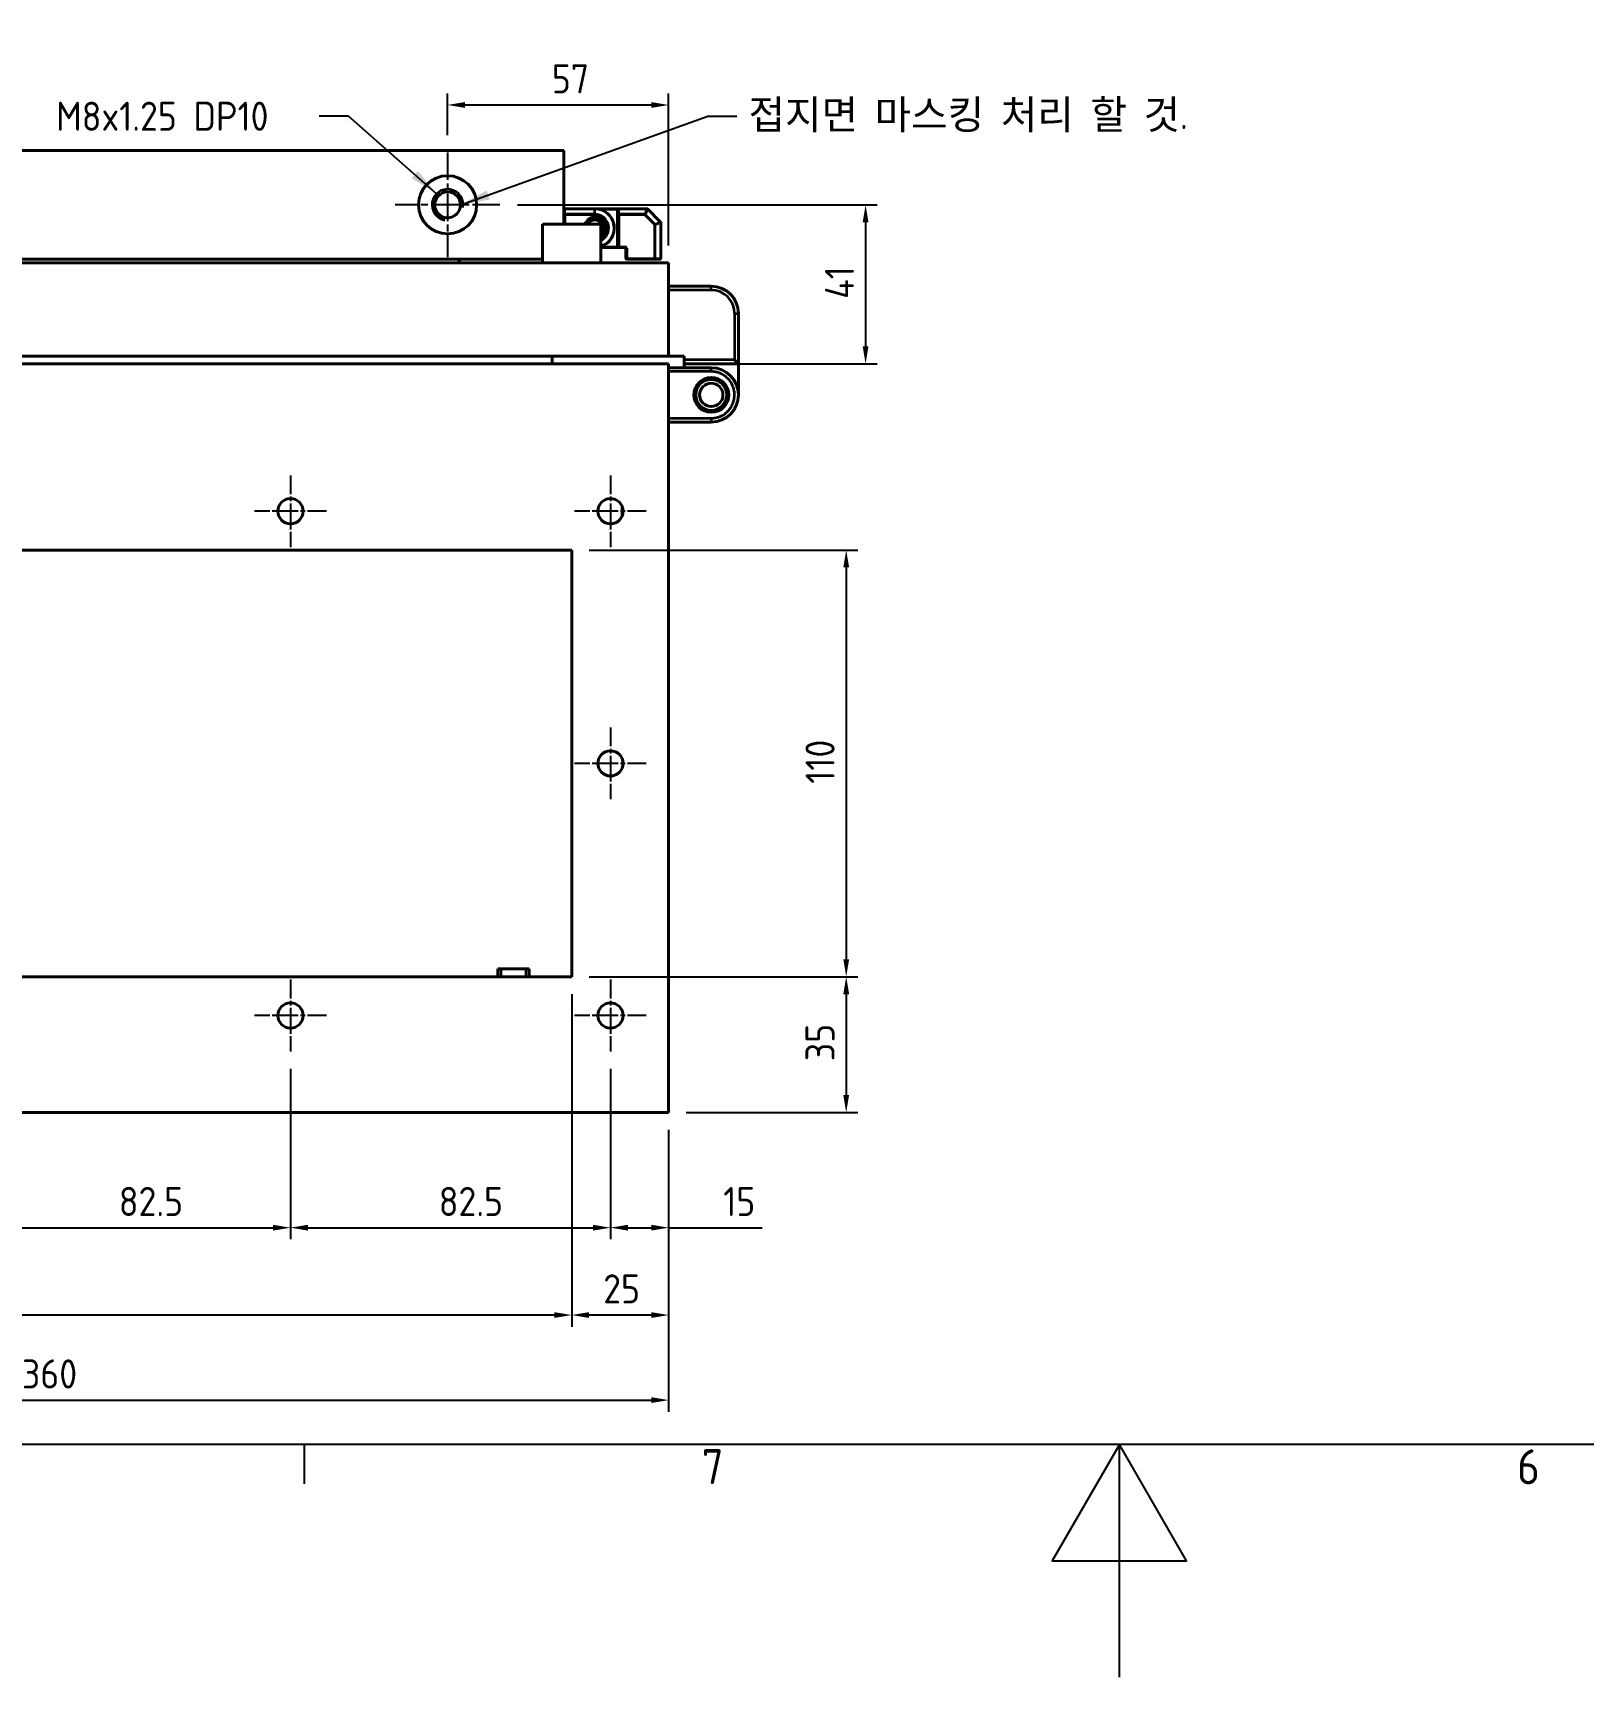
# Model space of a CAD drawing. Header units: millimetres. Extents: x 0 to 2523, y 0 to 1782.
# Drawn here: x 981.3 to 1381.1, y 0 to 423.9 of the extents above; entities that cross this region are included whole.
import ezdxf

# ---------------------------------------------------------------- set-up
doc = ezdxf.new("R2010")
doc.units = ezdxf.units.MM
doc.header["$LTSCALE"] = 3
doc.linetypes.add('CHAIN', pattern=[0.3543, 0.2362, -0.0295, 0.0591, -0.0295])
doc.layers.get('0').update_dxf_attribs({"color": 3, "lineweight": 25})
for name, color, linetype, lineweight in [('가시적인 것(ISO)', 3, 'Continuous', 40), ('가시적인 좁은 것(ISO)', 3, 'Continuous', 35), ('경계(ISO)', 7, 'Continuous', 25), ('기호(ISO)', 5, 'Continuous', 25), ('중심 표식(ISO)', 1, 'Continuous', 25), ('치수(ISO)', 2, 'Continuous', 25)]:
    doc.layers.add(name, color=color, linetype=linetype, lineweight=lineweight)
doc.styles.add('문자 텍스트_M2B', font='isocp.shx')
doc.styles.add('치수 텍스트_PSTEK_POSCO', font='isocp.shx')
doc.dimstyles.new('치수_PSTEK_POSCO', dxfattribs={"dimscale": 3, "dimtxt": 2.5, "dimasz": 1.5, "dimexe": 1, "dimexo": 1.5, "dimgap": 1, "dimtad": 1, "dimrnd": 1e-08, "dimdsep": 46, "dimtxsty": '치수 텍스트_PSTEK_POSCO', "dimcen": 0.09, "dimdle": 10, "dimclrd": 7, "dimclre": 7, "dimclrt": 2, "dimadec": 1, "dimazin": 2, "dimtfac": 1, "dimtmove": 0, "dimatfit": 3, "dimfxl": 0, "dimtolj": 1, "dimlwd": -1, "dimlwe": -1, "dimarcsym": 0})
doc.dimstyles.new('치수_PSTEK_POSCO$7', dxfattribs={"dimscale": 3, "dimtxt": 2.5, "dimasz": 2.5, "dimexe": 1, "dimexo": 1.5, "dimgap": 1, "dimtad": 1, "dimrnd": 1e-08, "dimdsep": 46, "dimtxsty": '치수 텍스트_PSTEK_POSCO', "dimcen": 0.09, "dimdle": 10, "dimclrd": 7, "dimclre": 7, "dimclrt": 2, "dimadec": 1, "dimazin": 2, "dimtfac": 1, "dimtmove": 0, "dimatfit": 3, "dimfxl": 0, "dimtolj": 1, "dimlwd": -1, "dimlwe": -1, "dimarcsym": 0})

# ---------------------------------------------------------------- blocks, each defined once
blk = doc.blocks.new('경계 Default Border')
at = {"layer": '경계(ISO)'}
blk.add_line((350.42, 20), (350.42, 16.6), dxfattribs=at)
at = {"layer": '경계(ISO)', "flags": 128}
for points in [[(20, 20), (20, 574), (821, 574), (821, 20), (20, 20)], [(420.5, 0), (420.5, 20), (414.73, 10), (426.27, 10), (420.5, 20)]]:
    blk.add_lwpolyline(points, dxfattribs=at)
at = {"layer": '경계(ISO)', "color": 2, "char_height": 3, "attachment_point": 7, "style": '문자 텍스트_M2B'}
for s, insert in [('7', (384.6, 16.59)), ('6', (454.69, 16.57))]:
    blk.add_mtext(s, dxfattribs=dict(at, insert=insert))
blk = doc.blocks.new('*D24')
at = {"layer": 'Defpoints', "color": 0, "transparency": 16777216}
for p in [(1120.28, 180.57), (1145.28, 145.57), (1191.07, 145.57)]:
    blk.add_point(p, dxfattribs=at)
at = {"layer": '치수(ISO)', "color": 7, "transparency": 16777216}
for p, q in [((1124.78, 180.57), (1194.07, 180.57)), ((1191.07, 176.07), (1191.07, 150.07)), ((1149.78, 145.57), (1194.07, 145.57))]:
    blk.add_line(p, q, dxfattribs=at)
for points in [[(1190.32, 176.07), (1191.82, 176.07), (1191.07, 180.57)], [(1190.32, 150.07), (1191.82, 150.07), (1191.07, 145.57)]]:
    blk.add_solid(points, dxfattribs=at)
at = {"layer": '치수(ISO)', "color": 2, "transparency": 16777216, "insert": (1184.32, 158.79), "char_height": 7.5, "attachment_point": 4, "rotation": 90, "style": '치수 텍스트_PSTEK_POSCO'}
blk.add_mtext('\\A1;35', dxfattribs=at)
blk = doc.blocks.new('*D25')
at = {"layer": 'Defpoints', "color": 0, "transparency": 16777216}
for p in [(1120.28, 290.57), (1120.28, 180.57), (1191.07, 180.57)]:
    blk.add_point(p, dxfattribs=at)
at = {"layer": '치수(ISO)', "color": 7, "transparency": 16777216}
for p, q in [((1124.78, 290.57), (1194.07, 290.57)), ((1191.07, 286.07), (1191.07, 185.07)), ((1124.78, 180.57), (1194.07, 180.57))]:
    blk.add_line(p, q, dxfattribs=at)
for points in [[(1190.32, 286.07), (1191.82, 286.07), (1191.07, 290.57)], [(1190.32, 185.07), (1191.82, 185.07), (1191.07, 180.57)]]:
    blk.add_solid(points, dxfattribs=at)
at = {"layer": '치수(ISO)', "color": 2, "transparency": 16777216, "insert": (1184.32, 230.32), "char_height": 7.5, "attachment_point": 4, "rotation": 90, "style": '치수 텍스트_PSTEK_POSCO'}
blk.add_mtext('\\A1;110', dxfattribs=at)
blk = doc.blocks.new('*D27')
at = {"layer": 'Defpoints', "color": 0, "transparency": 16777216}
for p in [(785.28, 145.57), (1145.28, 145.57), (1145.28, 71.41)]:
    blk.add_point(p, dxfattribs=at)
at = {"layer": '치수(ISO)', "color": 7, "transparency": 16777216}
for p, q in [((785.28, 141.07), (785.28, 68.41)), ((1145.28, 141.07), (1145.28, 68.41)), ((789.78, 71.41), (1140.78, 71.41))]:
    blk.add_line(p, q, dxfattribs=at)
for points in [[(789.78, 72.16), (789.78, 70.66), (785.28, 71.41)], [(1140.78, 72.16), (1140.78, 70.66), (1145.28, 71.41)]]:
    blk.add_solid(points, dxfattribs=at)
at = {"layer": '치수(ISO)', "color": 2, "transparency": 16777216, "insert": (978.52, 78.16), "char_height": 7.5, "attachment_point": 4, "style": '치수 텍스트_PSTEK_POSCO'}
blk.add_mtext('\\A1;360', dxfattribs=at)
blk = doc.blocks.new('*D32')
at = {"layer": 'Defpoints', "color": 0, "transparency": 16777216}
for p in [(1130.28, 161.32), (1145.28, 145.57), (1145.28, 115.87)]:
    blk.add_point(p, dxfattribs=at)
at = {"layer": '치수(ISO)', "color": 7, "transparency": 16777216}
for p, q in [((1130.28, 156.82), (1130.28, 112.87)), ((1145.28, 141.07), (1145.28, 112.87)), ((1134.78, 115.87), (1140.78, 115.87)), ((1145.28, 115.87), (1169.42, 115.87))]:
    blk.add_line(p, q, dxfattribs=at)
for points in [[(1134.78, 116.62), (1134.78, 115.12), (1130.28, 115.87)], [(1140.78, 116.62), (1140.78, 115.12), (1145.28, 115.87)]]:
    blk.add_solid(points, dxfattribs=at)
at = {"layer": '치수(ISO)', "color": 2, "transparency": 16777216, "insert": (1159.36, 122.62), "char_height": 7.5, "attachment_point": 4, "style": '치수 텍스트_PSTEK_POSCO'}
blk.add_mtext('\\A1;15', dxfattribs=at)
blk = doc.blocks.new('*D39')
at = {"layer": 'Defpoints', "color": 0, "transparency": 16777216}
for p in [(965.28, 161.32), (1047.78, 161.32), (1047.78, 115.87)]:
    blk.add_point(p, dxfattribs=at)
at = {"layer": '치수(ISO)', "color": 7, "transparency": 16777216}
for p, q in [((965.28, 156.82), (965.28, 112.87)), ((1047.78, 156.82), (1047.78, 112.87)), ((969.78, 115.87), (1043.28, 115.87))]:
    blk.add_line(p, q, dxfattribs=at)
for points in [[(969.78, 116.62), (969.78, 115.12), (965.28, 115.87)], [(1043.28, 116.62), (1043.28, 115.12), (1047.78, 115.87)]]:
    blk.add_solid(points, dxfattribs=at)
at = {"layer": '치수(ISO)', "color": 2, "transparency": 16777216, "insert": (1003.5, 122.62), "char_height": 7.5, "attachment_point": 4, "style": '치수 텍스트_PSTEK_POSCO'}
blk.add_mtext('\\A1;82.5', dxfattribs=at)
blk = doc.blocks.new('*D40')
at = {"layer": 'Defpoints', "color": 0, "transparency": 16777216}
for p in [(1047.78, 161.32), (1130.28, 161.32), (1130.28, 115.87)]:
    blk.add_point(p, dxfattribs=at)
at = {"layer": '치수(ISO)', "color": 7, "transparency": 16777216}
for p, q in [((1047.78, 156.82), (1047.78, 112.87)), ((1130.28, 156.82), (1130.28, 112.87)), ((1052.28, 115.87), (1125.78, 115.87))]:
    blk.add_line(p, q, dxfattribs=at)
for points in [[(1052.28, 116.62), (1052.28, 115.12), (1047.78, 115.87)], [(1125.78, 116.62), (1125.78, 115.12), (1130.28, 115.87)]]:
    blk.add_solid(points, dxfattribs=at)
at = {"layer": '치수(ISO)', "color": 2, "transparency": 16777216, "insert": (1086, 122.62), "char_height": 7.5, "attachment_point": 4, "style": '치수 텍스트_PSTEK_POSCO'}
blk.add_mtext('\\A1;82.5', dxfattribs=at)
blk = doc.blocks.new('*D42')
at = {"layer": 'Defpoints', "color": 0, "transparency": 16777216}
for p in [(1101.78, 379.57), (1145.28, 338.57), (1196.07, 338.57)]:
    blk.add_point(p, dxfattribs=at)
at = {"layer": '치수(ISO)', "color": 7, "transparency": 16777216}
for p, q in [((1106.28, 379.57), (1199.07, 379.57)), ((1196.07, 375.07), (1196.07, 343.07)), ((1149.78, 338.57), (1199.07, 338.57))]:
    blk.add_line(p, q, dxfattribs=at)
for points in [[(1195.32, 375.07), (1196.82, 375.07), (1196.07, 379.57)], [(1195.32, 343.07), (1196.82, 343.07), (1196.07, 338.57)]]:
    blk.add_solid(points, dxfattribs=at)
at = {"layer": '치수(ISO)', "color": 2, "transparency": 16777216, "insert": (1189.32, 355.32), "char_height": 7.5, "attachment_point": 4, "rotation": 90, "style": '치수 텍스트_PSTEK_POSCO'}
blk.add_mtext('\\A1;41', dxfattribs=at)
blk = doc.blocks.new('*D43')
at = {"layer": 'Defpoints', "color": 0, "transparency": 16777216}
for p in [(810.28, 180.57), (1120.28, 180.57), (810.28, 93.34)]:
    blk.add_point(p, dxfattribs=at)
at = {"layer": '치수(ISO)', "color": 7, "transparency": 16777216}
for p, q in [((810.28, 176.07), (810.28, 90.34)), ((1120.28, 176.07), (1120.28, 90.34)), ((1115.78, 93.34), (814.78, 93.34))]:
    blk.add_line(p, q, dxfattribs=at)
for points in [[(814.78, 94.09), (814.78, 92.59), (810.28, 93.34)], [(1115.78, 94.09), (1115.78, 92.59), (1120.28, 93.34)]]:
    blk.add_solid(points, dxfattribs=at)
at = {"layer": '치수(ISO)', "color": 2, "transparency": 16777216, "insert": (939.27, 100.09), "char_height": 7.5, "attachment_point": 4, "style": '치수 텍스트_PSTEK_POSCO'}
blk.add_mtext('\\A1;310', dxfattribs=at)
blk = doc.blocks.new('*D44')
at = {"layer": 'Defpoints', "color": 0, "transparency": 16777216}
for p in [(1120.28, 180.57), (1145.28, 145.57), (1120.28, 93.34)]:
    blk.add_point(p, dxfattribs=at)
at = {"layer": '치수(ISO)', "color": 7, "transparency": 16777216}
for p, q in [((1120.28, 176.07), (1120.28, 90.34)), ((1145.28, 141.07), (1145.28, 90.34)), ((1140.78, 93.34), (1124.78, 93.34))]:
    blk.add_line(p, q, dxfattribs=at)
for points in [[(1124.78, 94.09), (1124.78, 92.59), (1120.28, 93.34)], [(1140.78, 94.09), (1140.78, 92.59), (1145.28, 93.34)]]:
    blk.add_solid(points, dxfattribs=at)
at = {"layer": '치수(ISO)', "color": 2, "transparency": 16777216, "insert": (1128.4, 100.09), "char_height": 7.5, "attachment_point": 4, "style": '치수 텍스트_PSTEK_POSCO'}
blk.add_mtext('\\A1;25', dxfattribs=at)
blk = doc.blocks.new('*D46')
at = {"layer": 'Defpoints', "color": 0, "transparency": 16777216}
for p in [(1145.28, 405.31), (1088.28, 393.07), (1145.28, 364.57)]:
    blk.add_point(p, dxfattribs=at)
at = {"layer": '치수(ISO)', "color": 7, "transparency": 16777216}
for p, q in [((1088.28, 397.57), (1088.28, 408.31)), ((1145.28, 369.07), (1145.28, 408.31)), ((1092.78, 405.31), (1140.78, 405.31))]:
    blk.add_line(p, q, dxfattribs=at)
for points in [[(1092.78, 406.06), (1092.78, 404.56), (1088.28, 405.31)], [(1140.78, 406.06), (1140.78, 404.56), (1145.28, 405.31)]]:
    blk.add_solid(points, dxfattribs=at)
at = {"layer": '치수(ISO)', "color": 2, "transparency": 16777216, "insert": (1115.15, 412.06), "char_height": 7.5, "attachment_point": 4, "style": '치수 텍스트_PSTEK_POSCO'}
blk.add_mtext('\\A1;57', dxfattribs=at)

msp = doc.modelspace()

# ---------------------------------------------------------------- linework, layer by layer
at = {"layer": '가시적인 것(ISO)'}
for p, q in [((808.2766, 393.574), (1118.2766, 393.574)), ((1118.2766, 374.574), (1118.2766, 393.574)), ((1118.4766, 378.574), (1126.2766, 378.574)), ((1132.0766, 378.574), (1126.2766, 378.574)), ((1132.4766, 378.574), (1132.0766, 378.574)), ((1132.2766, 376.9912), (1132.2766, 378.374)), ((1139.6937, 378.574), (1132.4766, 378.574)), ((1139.8351, 378.5155), (1143.218, 375.1326)), ((1127.7766, 374.574), (1112.7766, 374.574)), ((1112.7766, 364.574), (1112.7766, 374.574)), ((1127.7766, 364.574), (1127.7766, 374.574)), ((1132.2766, 376.9912), (1132.2766, 368.774)), ((1143.2766, 374.9912), (1143.2766, 365.774)), ((1145.2766, 364.574), (785.2766, 364.574)), ((859.2766, 365.574), (1112.7766, 365.574)), ((1091.2766, 364.574), (1091.2766, 365.574)), ((1127.7766, 368.574), (1132.0766, 368.574)), ((1132.0766, 368.574), (1132.4766, 368.574)), ((1132.4766, 368.574), (1134.0766, 368.574)), ((1134.2766, 368.374), (1134.2766, 365.774)), ((1134.4766, 365.574), (1141.6937, 365.574)), ((1141.6937, 365.574), (1143.0766, 365.574)), ((1145.2766, 340.574), (1145.2766, 364.574)), ((1145.2766, 358.574), (1156.2766, 358.574)), ((1163.2766, 351.574), (1163.2766, 338.574)), ((785.2766, 340.574), (1145.2766, 340.574)), ((1115.2766, 338.574), (1115.2766, 340.574)), ((1145.2766, 340.574), (1149.2766, 340.574)), ((1149.2766, 340.574), (1149.2766, 339.574)), ((1149.2766, 338.574), (1149.2766, 339.574)), ((1163.2766, 338.574), (1162.2766, 339.574)), ((785.2766, 338.574), (1145.2766, 338.574)), ((1145.2766, 145.574), (1145.2766, 338.574)), ((1145.2766, 337.574), (1156.2766, 337.574)), ((1149.2766, 338.574), (1163.2766, 338.574)), ((1149.2766, 338.574), (1149.2766, 337.574)), ((1163.2766, 338.574), (1163.2766, 330.574)), ((1156.2766, 323.574), (1145.2766, 323.574)), ((1133.2766, 301.824), (1133.2766, 299.324)), ((810.2766, 290.574), (1120.2766, 290.574)), ((1120.2766, 290.574), (1120.2766, 180.574)), ((1109.2766, 182.574), (1101.2766, 182.574)), ((1101.2766, 180.574), (1101.2766, 182.574)), ((1109.2766, 180.574), (1109.2766, 182.574)), ((1120.2766, 180.574), (810.2766, 180.574)), ((785.2766, 145.574), (1145.2766, 145.574))]:
    msp.add_line(p, q, dxfattribs=at)
for centre, radius in [((1088.2766, 379.574), 7.5), ((1088.2766, 379.574), 3.3235), ((1156.2766, 330.574), 4.5), ((1156.2766, 330.574), 4), ((1156.2766, 330.574), 3), ((1047.7766, 300.574), 3.25), ((1130.2766, 300.574), 3.25), ((1130.2766, 235.574), 3.25), ((1047.7766, 170.574), 3.25), ((1130.2766, 170.574), 3.25)]:
    msp.add_circle(centre, radius, dxfattribs=at)
for centre, radius, start, end in [((1118.4766, 378.374), 0.2, 90, 180), ((1126.2766, 373.574), 5, 287.457603, 90), ((1132.4766, 378.374), 0.2, 90, 180), ((1139.6937, 378.374), 0.2, 45, 90), ((1126.2766, 373.574), 2.65, 304.474385, 157.829843), ((1126.2766, 373.574), 2.6, 305.234418, 157.380135), ((1126.2766, 373.574), 2.1, 315.585012, 151.56294), ((1143.0766, 374.9912), 0.2, 0, 45), ((1132.4766, 368.774), 0.2, 180, 270), ((1134.0766, 368.374), 0.2, 0, 90), ((1134.4766, 365.774), 0.2, 180, 270), ((1143.0766, 365.774), 0.2, 270, 0), ((1156.2766, 351.574), 7, 0, 90), ((1156.2766, 330.574), 7, 270, 90)]:
    msp.add_arc(centre, radius, start, end, dxfattribs=at)
for points, knots in [([(1124.055, 375.0188), (1123.9855, 374.9118), (1123.9077, 374.7747), (1123.8334, 374.6005), (1123.8279, 374.5874), (1123.8225, 374.574)], [0, 0, 0, 0, 0.0657085329, 0.0657085329, 0.0710030887, 0.0710030887, 0.0710030887, 0.0710030887]), ([(1124.2463, 375.2771), (1124.2269, 375.254), (1124.1881, 375.2074), (1124.1297, 375.1277), (1124.1193, 375.1132), (1124.1085, 375.0979)], [0, 0, 0, 0, 0.053116422, 0.053116422, 0.0640981949, 0.0640981949, 0.0640981949, 0.0640981949]), ([(1124.2607, 375.2941), (1124.2607, 375.2941), (1124.2606, 375.2941), (1124.2602, 375.2935), (1124.2595, 375.2927), (1124.2575, 375.2903), (1124.2562, 375.2889), (1124.2546, 375.287)], [0.006297693, 0.006297693, 0.006297693, 0.006297693, 0.0084358314, 0.0084358314, 0.0151647689, 0.0151647689, 0.0217175934, 0.0217175934, 0.0217175934, 0.0217175934])]:
    msp.add_open_spline(points, degree=3, knots=knots, dxfattribs=at)
msp.add_open_spline([(1123.9125, 374.7713), (1123.8817, 374.7103), (1123.8513, 374.6444), (1123.8226, 374.574)], degree=3, dxfattribs=at)
at = {"layer": '가시적인 좁은 것(ISO)'}
for p, q in [((1118.4766, 378.574), (1118.4766, 378.5155)), ((1118.4766, 377.1326), (1118.4766, 378.5155)), ((1118.4766, 378.5155), (1126.2766, 378.5155)), ((1126.2766, 378.5155), (1126.2766, 378.574)), ((1126.2766, 377.1326), (1126.2766, 378.5155)), ((1132.0766, 378.374), (1127.6766, 378.374)), ((1132.0766, 378.374), (1132.0766, 378.574)), ((1132.0766, 378.374), (1132.2766, 378.374)), ((1132.0766, 368.774), (1132.0766, 378.374)), ((1132.4766, 378.574), (1132.4766, 378.5155)), ((1132.4766, 377.1326), (1132.4766, 378.5155)), ((1139.6937, 378.5155), (1132.4766, 378.5155)), ((1139.6937, 378.5155), (1139.1209, 377.1326)), ((1139.7937, 378.474), (1139.2209, 377.0912)), ((1139.6937, 378.574), (1139.6937, 378.5155)), ((1139.7937, 378.474), (1139.8351, 378.5155)), ((1139.7937, 378.474), (1143.1766, 375.0912)), ((1118.4766, 376.9912), (1118.2766, 376.9912)), ((1118.4766, 377.1326), (1118.4766, 376.9912)), ((1126.2766, 377.1326), (1118.4766, 377.1326)), ((1118.4766, 376.9912), (1118.4766, 374.574)), ((1126.2766, 376.9912), (1118.4766, 376.9912)), ((1126.2766, 377.1326), (1126.2766, 376.9912)), ((1132.4766, 376.9912), (1132.2766, 376.9912)), ((1139.1209, 377.1326), (1132.4766, 377.1326)), ((1132.4766, 377.1326), (1132.4766, 376.9912)), ((1139.1209, 376.9912), (1132.4766, 376.9912)), ((1132.4766, 376.9912), (1132.4766, 368.774)), ((1139.1209, 376.9912), (1139.1209, 377.1326)), ((1139.2209, 377.0912), (1139.1209, 376.9912)), ((1141.6937, 374.4184), (1139.1209, 376.9912)), ((1141.7937, 374.5184), (1139.2209, 377.0912)), ((1141.7937, 374.5184), (1141.6937, 374.4184)), ((1141.6937, 365.774), (1141.6937, 374.4184)), ((1141.8351, 374.4184), (1141.6937, 374.4184)), ((1143.1766, 375.0912), (1141.7937, 374.5184)), ((1143.218, 374.9912), (1141.8351, 374.4184)), ((1141.8351, 365.774), (1141.8351, 374.4184)), ((1143.218, 375.1326), (1143.1766, 375.0912)), ((1143.218, 374.9912), (1143.218, 365.774)), ((1143.218, 374.9912), (1143.2766, 374.9912)), ((1127.7766, 368.774), (1132.0766, 368.774)), ((1132.2766, 368.774), (1132.0766, 368.774)), ((1132.0766, 368.574), (1132.0766, 368.774)), ((1132.2766, 368.774), (1132.4766, 368.774)), ((1132.4766, 368.774), (1134.0766, 368.774)), ((1132.4766, 368.774), (1132.4766, 368.574)), ((1134.0766, 368.574), (1134.0766, 368.774)), ((1134.2766, 368.374), (1134.4766, 368.374)), ((1134.2766, 365.774), (1134.4766, 365.774)), ((1134.4766, 368.374), (1134.4766, 365.774)), ((1134.4766, 365.774), (1141.6937, 365.774)), ((1134.4766, 365.774), (1134.4766, 365.574)), ((1141.6937, 365.574), (1141.6937, 365.774)), ((1141.6937, 365.774), (1141.8351, 365.774)), ((1141.8351, 365.774), (1143.218, 365.774)), ((1143.2766, 365.774), (1143.218, 365.774)), ((1156.2766, 357.574), (1145.2766, 357.574)), ((1156.2766, 357.574), (1156.2766, 358.574)), ((1162.2766, 351.574), (1162.2766, 339.574)), ((1162.2766, 351.574), (1163.2766, 351.574)), ((1162.2766, 339.574), (1149.2766, 339.574)), ((1156.2766, 336.574), (1145.2766, 336.574)), ((1156.2766, 336.574), (1156.2766, 337.574)), ((1145.2766, 324.574), (1156.2766, 324.574)), ((1156.2766, 324.574), (1156.2766, 323.574)), ((1102.0206, 182.574), (1102.0206, 180.574)), ((1108.5326, 180.574), (1108.5326, 182.574))]:
    msp.add_line(p, q, dxfattribs=at)
for centre, radius, start, end in [((1088.2766, 379.574), 4, 350, 260), ((1126.2766, 373.574), 4.9414, 287.671334, 90), ((1126.2766, 373.574), 2.85, 301.756864, 159.459022), ((1126.2766, 373.574), 3.5586, 294.930383, 90), ((1126.2766, 373.574), 3.4172, 296.03764, 90), ((1134.0766, 368.374), 0.4, 0, 90), ((1156.2766, 351.574), 6, 0, 90)]:
    msp.add_arc(centre, radius, start, end, dxfattribs=at)
for centre, major_axis, ratio, start_param, end_param in [((1118.4766, 378.374), (-0.2, 0), 0.70710678, 4.71238898, 6.28318531), ((1132.4766, 378.374), (-0.2, 0), 0.70710678, 4.71238898, 6.28318531), ((1139.6937, 378.374), (-0.1848, 0.0765), 0.67859834, 4.43837478, 4.98640318), ((1118.4766, 376.9912), (-0.2, 0), 0.70710678, 4.71238898, 6.28318531), ((1132.4766, 376.9912), (-0.2, 0), 0.70710678, 4.71238898, 6.28318531), ((1139.1209, 376.9912), (-0.1848, 0.0765), 0.67859834, 4.43837478, 4.98640318), ((1141.6937, 374.4184), (-0.0765, 0.1848), 0.67859834, 4.43837478, 4.98640319), ((1143.0766, 374.9912), (-0.0765, 0.1848), 0.67859834, 4.43837478, 4.98640318), ((1141.6937, 365.774), (0, -0.2), 0.70710678, 0, 1.57079633), ((1143.0766, 365.774), (0, -0.2), 0.70710678, 0, 1.57079633)]:
    msp.add_ellipse(centre, major_axis=major_axis, ratio=ratio, start_param=start_param, end_param=end_param, dxfattribs=at)
for points, knots in [([(1162.2766, 330.574), (1162.2766, 330.9178), (1162.2473, 331.2591), (1162.1885, 331.5981), (1162.1846, 331.6207), (1162.1808, 331.6419), (1162.1764, 331.6658), (1162.1145, 332.0004), (1162.0248, 332.3272), (1161.9074, 332.6463), (1161.8906, 332.6919), (1161.8739, 332.7355), (1161.8553, 332.7826), (1161.7435, 333.0652), (1161.6111, 333.3373), (1161.4583, 333.599), (1161.4073, 333.6863), (1161.3552, 333.7707), (1161.2985, 333.8573), (1161.0721, 334.2037), (1160.8119, 334.524), (1160.5192, 334.8167), (1160.2632, 335.0728), (1159.9863, 335.3037), (1159.6887, 335.5094), (1159.6461, 335.5388), (1159.6022, 335.5683), (1159.5598, 335.596), (1159.2631, 335.79), (1158.9518, 335.9564), (1158.6258, 336.095), (1158.5792, 336.1149), (1158.5303, 336.1349), (1158.4851, 336.1528), (1158.1462, 336.287), (1157.7979, 336.3894), (1157.44, 336.4602), (1157.4162, 336.4649), (1157.3909, 336.4697), (1157.3683, 336.4739), (1157.008, 336.5406), (1156.6441, 336.574), (1156.2766, 336.574)], [0.5, 0.5, 0.5, 0.5, 0.55859375, 0.55859375, 0.55859375, 0.5625, 0.5625, 0.5625, 0.6171875, 0.6171875, 0.6171875, 0.625, 0.625, 0.625, 0.671875, 0.671875, 0.671875, 0.6875, 0.6875, 0.6875, 0.75, 0.75, 0.75, 0.8046875, 0.8046875, 0.8046875, 0.8125, 0.8125, 0.8125, 0.8671875, 0.8671875, 0.8671875, 0.875, 0.875, 0.875, 0.93359375, 0.93359375, 0.93359375, 0.9375, 0.9375, 0.9375, 1, 1, 1, 1]), ([(1156.2766, 324.574), (1156.6208, 324.574), (1156.9622, 324.6034), (1157.3007, 324.6621), (1157.3232, 324.666), (1157.3445, 324.6698), (1157.3683, 324.6742), (1157.7029, 324.7361), (1158.0297, 324.8258), (1158.3488, 324.9433), (1158.3944, 324.96), (1158.438, 324.9767), (1158.4851, 324.9953), (1158.7677, 325.1071), (1159.0398, 325.2395), (1159.3016, 325.3924), (1159.3888, 325.4433), (1159.4732, 325.4955), (1159.5598, 325.5521), (1159.9062, 325.7785), (1160.2266, 326.0388), (1160.5192, 326.3314), (1160.7753, 326.5874), (1161.0062, 326.8643), (1161.2119, 327.1619), (1161.2413, 327.2045), (1161.2708, 327.2484), (1161.2985, 327.2908), (1161.4926, 327.5875), (1161.6589, 327.8989), (1161.7976, 328.2249), (1161.8174, 328.2714), (1161.8374, 328.3203), (1161.8553, 328.3655), (1161.9895, 328.7044), (1162.092, 329.0528), (1162.1627, 329.4106), (1162.1674, 329.4344), (1162.1722, 329.4597), (1162.1764, 329.4823), (1162.2431, 329.8428), (1162.2766, 330.2074), (1162.2766, 330.574)], [0, 0, 0, 0, 0.05859375, 0.05859375, 0.05859375, 0.0625, 0.0625, 0.0625, 0.1171875, 0.1171875, 0.1171875, 0.125, 0.125, 0.125, 0.171875, 0.171875, 0.171875, 0.1875, 0.1875, 0.1875, 0.25, 0.25, 0.25, 0.3046875, 0.3046875, 0.3046875, 0.3125, 0.3125, 0.3125, 0.3671875, 0.3671875, 0.3671875, 0.375, 0.375, 0.375, 0.43359375, 0.43359375, 0.43359375, 0.4375, 0.4375, 0.4375, 0.5, 0.5, 0.5, 0.5])]:
    msp.add_open_spline(points, degree=3, knots=knots, dxfattribs=at)
at = {"layer": '중심 표식(ISO)', "linetype": 'CHAIN', "ltscale": 10.000767}
for p, q in [((1088.2766, 393.074), (1088.2766, 366.074)), ((1101.7766, 379.574), (1074.7766, 379.574))]:
    msp.add_line(p, q, dxfattribs=at)
at = {"layer": '중심 표식(ISO)', "linetype": 'CHAIN', "ltscale": 6.852346}
for p, q in [((1047.7766, 309.824), (1047.7766, 291.324)), ((1130.2766, 309.824), (1130.2766, 291.324)), ((1057.0266, 300.574), (1038.5266, 300.574)), ((1139.5266, 300.574), (1121.0266, 300.574)), ((1130.2766, 244.824), (1130.2766, 226.324)), ((1139.5266, 235.574), (1121.0266, 235.574)), ((1047.7766, 179.824), (1047.7766, 161.324)), ((1130.2766, 179.824), (1130.2766, 161.324)), ((1057.0266, 170.574), (1038.5266, 170.574)), ((1139.5266, 170.574), (1121.0266, 170.574))]:
    msp.add_line(p, q, dxfattribs=at)

# ---------------------------------------------------------------- block references
at = {"xscale": 3, "yscale": 3, "zscale": 3}
msp.add_blockref('경계 Default Border', (0, 0), dxfattribs=at)

# ---------------------------------------------------------------- texts
at = {"layer": '기호(ISO)', "color": 2, "insert": (1165.882, 402.442), "char_height": 7.5, "width": 131.594152, "attachment_point": 4, "style": '치수 텍스트_PSTEK_POSCO'}
msp.add_mtext('{\\fISOCP|b0|i0;\\H7.5000;접지면 마스킹 처리 할 것.}', dxfattribs=at)
at = {"layer": '기호(ISO)', "color": 2, "insert": (987.3638, 402.4025), "char_height": 7.5, "width": 64.825388, "attachment_point": 4, "line_spacing_factor": 0.4375, "style": '치수 텍스트_PSTEK_POSCO'}
msp.add_mtext('{M8x1.25 DP10}', dxfattribs=at)

# ---------------------------------------------------------------- dimensions: what is measured, and where the dimension line sits
at = {"layer": '치수(ISO)', "color": 7}
for base, p1, p2, angle, override, picture, middle in [((1145.2766, 405.3057), (1088.2766, 393.074), (1145.2766, 364.574), 180, {"dimdec": 2, "dimtp": 0, "dimtm": 0, "dimtdec": 2, "dimtofl": 0, "dimatfit": 1}, '*D46', (1119.2766, 405.3057)), ((1196.0715, 338.574), (1101.7766, 379.574), (1145.2766, 338.574), 90, {"dimdec": 2, "dimtp": 0, "dimtm": 0, "dimtdec": 2, "dimtofl": 0, "dimatfit": 1}, '*D42', (1196.0715, 359.074)), ((1191.0715, 180.574), (1120.2766, 290.574), (1120.2766, 180.574), 90, {"dimdec": 2, "dimtp": 0, "dimtm": 0, "dimtdec": 2, "dimtofl": 0, "dimatfit": 1}, '*D25', (1191.0715, 235.574)), ((810.2766, 93.3436), (1120.2766, 180.574), (810.2766, 180.574), 180, {"dimdec": 2, "dimtp": 0, "dimtm": 0, "dimtdec": 2, "dimtofl": 0, "dimatfit": 1}, '*D43', (945.2766, 93.3436)), ((1191.0715, 145.574), (1120.2766, 180.574), (1145.2766, 145.574), 90, {"dimdec": 2, "dimtp": 0, "dimtm": 0, "dimtdec": 2, "dimtofl": 0, "dimatfit": 1}, '*D24', (1191.0715, 163.074)), ((1047.7766, 115.8738), (965.2766, 161.324), (1047.7766, 161.324), 180, {"dimdec": 2, "dimtp": 0, "dimtm": 0, "dimtdec": 2, "dimtofl": 0, "dimatfit": 1}, '*D39', (1011.5266, 115.8738)), ((1130.2766, 115.8738), (1047.7766, 161.324), (1130.2766, 161.324), 180, {"dimdec": 2, "dimtp": 0, "dimtm": 0, "dimtdec": 2, "dimtofl": 0, "dimatfit": 1}, '*D40', (1094.0266, 115.8738)), ((1145.2766, 115.8738), (1130.2766, 161.324), (1145.2766, 145.574), 180, {"dimdec": 2, "dimtp": 0, "dimtm": 0, "dimtdec": 2, "dimtofl": 0, "dimatfit": 2}, '*D32', (1162.8862, 115.8738))]:
    dim = msp.add_linear_dim(base=base, p1=p1, p2=p2, angle=angle, dimstyle='치수_PSTEK_POSCO', override=override, dxfattribs=at)
    dim.commit()
    dim.dimension.update_dxf_attribs({"geometry": picture, "text_midpoint": middle, "dimtype": 160})
for base, p1, p2, picture, middle in [((1120.2766, 93.3436), (1145.2766, 145.574), (1120.2766, 180.574), '*D44', (1132.7766, 93.3436)), ((1145.2766, 71.414), (785.2766, 145.574), (1145.2766, 145.574), '*D27', (985.2766, 71.414))]:
    dim = msp.add_linear_dim(base=base, p1=p1, p2=p2, dimstyle='치수_PSTEK_POSCO', override={"dimdec": 2, "dimtp": 0, "dimtm": 0, "dimtdec": 2, "dimtofl": 0, "dimatfit": 1}, dxfattribs=at)
    dim.commit()
    dim.dimension.update_dxf_attribs({"geometry": picture, "text_midpoint": middle, "dimtype": 160})

# ---------------------------------------------------------------- leaders
at = {"layer": '기호(ISO)', "color": 7, "annotation_type": 0, "has_hookline": 1}
for points, hookline_direction, text_width in [([(1085.4481, 382.4025), (1062.6891, 402.4025), (1055.1891, 402.4025)], 1, 55.5059), ([(1091.6898, 379.574), (1155.382, 402.442), (1162.882, 402.442)], 0, 115.8273)]:
    msp.add_leader(points, dimstyle='치수_PSTEK_POSCO$7', override={"dimtad": 0}, dxfattribs=dict(at, hookline_direction=hookline_direction, text_width=text_width))

doc.saveas('drawing.dxf')
